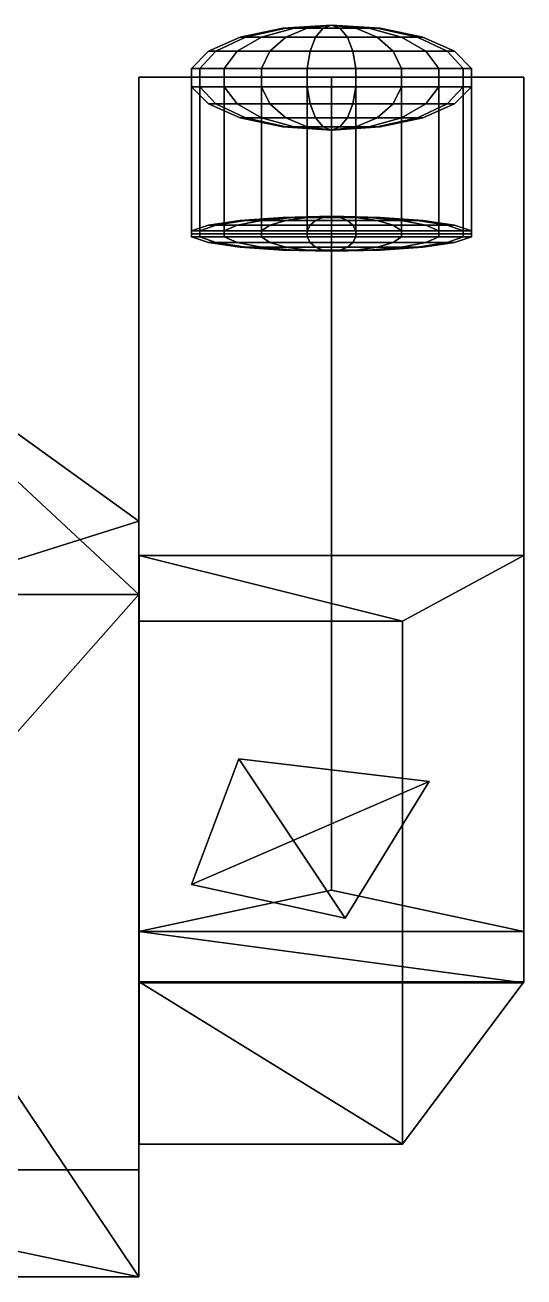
# Model space of a CAD drawing. Extents: x -7.2 to 7.2, y -3.4 to 5.
# Drawn here: x 3.91 to 7.25, y -3.36 to 4.99 of the extents above; entities that cross this region are included whole.
import ezdxf

# ---------------------------------------------------------------- set-up
doc = ezdxf.new("R2010")
doc.units = 0
for name, color, linetype in [('Cube3', 15, 'CONTINUOUS'), ('Cube4', 15, 'CONTINUOUS'), ('Cylinder1', 15, 'CONTINUOUS'), ('NoName6001', 15, 'CONTINUOUS'), ('Sphere', 15, 'CONTINUOUS'), ('Sphere1', 15, 'CONTINUOUS')]:
    doc.layers.add(name, color=color, linetype=linetype)

msp = doc.modelspace()

# ---------------------------------------------------------------- linework, layer by layer
at = {"layer": 'Cube3', "color": 0}
for points in [[(4.676257, -1.394072, -2.080646), (7.24563, -1.393968, -2.080181), (7.245798, 1.449819, -2.080224), (4.67651, 1.44974, -2.080481)], [(4.676257, -1.394072, -2.080646), (4.67651, 1.44974, -2.080481), (4.676975, 1.011901, 2.735679), (4.676845, -2.47819, 2.7358)], [(6.43453, 1.011914, 1.260917), (4.67651, 1.44974, -2.080481), (7.245798, 1.449819, -2.080224)], [(4.67651, 1.44974, -2.080481), (6.43453, 1.011914, 1.260917), (4.676975, 1.011901, 2.735679)], [(7.245798, 1.449819, -2.080224), (7.24563, -1.393968, -2.080181), (6.434439, -2.478191, 1.260971), (6.43453, 1.011914, 1.260917)], [(4.676975, 1.011901, 2.735679), (6.43453, 1.011914, 1.260917), (6.434439, -2.478191, 1.260971), (4.676845, -2.47819, 2.7358)], [(6.434439, -2.478191, 1.260971), (7.24563, -1.393968, -2.080181), (4.676257, -1.394072, -2.080646)], [(4.676257, -1.394072, -2.080646), (4.676845, -2.47819, 2.7358), (6.434439, -2.478191, 1.260971)]]:
    msp.add_3dface(points, dxfattribs=at)
at = {"layer": 'Cube4', "color": 1}
for points in [[(4.674941, 1.189773, 2.739512), (1.276259, 1.189773, 3.861498), (2.33747, 3.36362, -0.046753)], [(4.674941, -2.648354, 2.127095), (1.276259, -2.648354, 3.861498), (4.674941, 1.189773, 2.739512)], [(1.276259, 1.189773, 3.861498), (4.674941, 1.189773, 2.739512), (1.276259, -2.648354, 3.861498)]]:
    msp.add_3dface(points, dxfattribs=at)
at = {"layer": 'Cube4', "color": 0}
for points in [[(1.879326, 0.801752, -3.861504), (4.674941, 1.680641, -0.046753), (2.33747, 3.36362, -0.046753)], [(2.33747, 3.36362, -0.046753), (4.674941, 1.680641, -0.046753), (4.674941, 1.189773, 2.739512)], [(4.674941, -3.36362, -0.490872), (4.674941, 1.680641, -0.046753), (1.879326, 0.801752, -3.861504)], [(4.674941, 1.189773, 2.739512), (4.674941, 1.680641, -0.046753), (4.674941, -3.36362, -0.490872), (4.674941, -2.648354, 2.127095)], [(-1.879326, 0.801752, -3.861504), (-4.674941, -3.36362, -0.490872), (4.674941, -3.36362, -0.490872), (1.879326, 0.801752, -3.861504)], [(1.276259, -2.648354, 3.861498), (4.674941, -3.36362, -0.490872), (-4.674941, -3.36362, -0.490872), (-1.276259, -2.648354, 3.861498)], [(4.674941, -2.648354, 2.127095), (4.674941, -3.36362, -0.490872), (1.276259, -2.648354, 3.861498)]]:
    msp.add_3dface(points, dxfattribs=at)
at = {"layer": 'Cylinder1', "color": 0}
for points in [[(5.493056, 4.641663, -2.380122), (5.798192, 4.641664, -2.267349), (4.674942, 4.641664, -2.080333)], [(5.244308, 4.641661, -2.592066), (5.493056, 4.641663, -2.380122), (4.674942, 4.641664, -2.080333)], [(5.081949, 4.641658, -2.877618), (5.244308, 4.641661, -2.592066), (4.674942, 4.641664, -2.080333)], [(5.025562, 4.641655, -3.202336), (5.081949, 4.641658, -2.877618), (4.674942, 4.641664, -2.080333)], [(4.674946, 4.641657, -3.607018), (5.025562, 4.641655, -3.202336), (4.674942, 4.641664, -2.080333)], [(6.12291, 4.641664, -2.267349), (4.674942, 4.641664, -2.080333), (5.798192, 4.641664, -2.267349)], [(7.246159, 4.641664, -2.080334), (4.674942, 4.641664, -2.080333), (6.12291, 4.641664, -2.267349)], [(4.674946, 4.641657, -3.607018), (4.674942, 4.641664, -2.080333), (4.674948, -1.400145, -2.080335), (4.674954, -1.057434, -3.261954)], [(4.674942, 4.641664, -2.080333), (7.246159, 4.641664, -2.080334), (7.246169, -1.400145, -2.080342), (4.674948, -1.400145, -2.080335)], [(5.960584, 4.641635, -4.633103), (4.674946, 4.641657, -3.607018), (4.674954, -1.057434, -3.261954), (5.960664, -0.782632, -4.209438)], [(5.081949, 4.641653, -3.527054), (5.025562, 4.641655, -3.202336), (4.674946, 4.641657, -3.607018)], [(5.244308, 4.64165, -3.812606), (5.081949, 4.641653, -3.527054), (4.674946, 4.641657, -3.607018)], [(5.493056, 4.641648, -4.024551), (5.244308, 4.64165, -3.812606), (4.674946, 4.641657, -3.607018)], [(5.960584, 4.641635, -4.633103), (5.493056, 4.641648, -4.024551), (4.674946, 4.641657, -3.607018)], [(5.960584, 4.641635, -4.633103), (5.798192, 4.641647, -4.137324), (5.493056, 4.641648, -4.024551)], [(5.960584, 4.641635, -4.633103), (6.12291, 4.641647, -4.137324), (5.798192, 4.641647, -4.137324)], [(7.24617, 4.641657, -3.60703), (5.960584, 4.641635, -4.633103), (5.960664, -0.782632, -4.209438), (7.24617, -1.057579, -3.261462)], [(5.960584, 4.641635, -4.633103), (7.24617, 4.641657, -3.60703), (6.428044, 4.641648, -4.024551)], [(5.960584, 4.641635, -4.633103), (6.428044, 4.641648, -4.024551), (6.12291, 4.641647, -4.137324)], [(6.428045, 4.641663, -2.380122), (7.246159, 4.641664, -2.080334), (6.12291, 4.641664, -2.267349)], [(6.428044, 4.641648, -4.024551), (7.24617, 4.641657, -3.60703), (6.676793, 4.64165, -3.812607)], [(6.676793, 4.641661, -2.592067), (7.246159, 4.641664, -2.080334), (6.428045, 4.641663, -2.380122)], [(6.839152, 4.641658, -2.877619), (7.246159, 4.641664, -2.080334), (6.676793, 4.641661, -2.592067)], [(6.676793, 4.64165, -3.812607), (7.24617, 4.641657, -3.60703), (6.839152, 4.641653, -3.527055)], [(6.895539, 4.641655, -3.202337), (7.246159, 4.641664, -2.080334), (6.839152, 4.641658, -2.877619)], [(6.839152, 4.641653, -3.527055), (7.246159, 4.641664, -2.080334), (6.895539, 4.641655, -3.202337)], [(7.24617, 4.641657, -3.60703), (7.246159, 4.641664, -2.080334), (6.839152, 4.641653, -3.527055)], [(7.246159, 4.641664, -2.080334), (7.24617, 4.641657, -3.60703), (7.24617, -1.057579, -3.261462), (7.246169, -1.400145, -2.080342)], [(5.025592, 3.597361, -3.20234), (6.676831, 3.597363, -2.592096), (5.081977, 3.597362, -2.877627)], [(6.83919, 3.597362, -2.877647), (6.676831, 3.597363, -2.592096), (5.025592, 3.597361, -3.20234)], [(5.081978, 3.59736, -3.527055), (6.83919, 3.597362, -2.877647), (5.025592, 3.597361, -3.20234)], [(5.081977, 3.597362, -2.877627), (6.428079, 3.597363, -2.380152), (5.244338, 3.597363, -2.592081)], [(6.676831, 3.597363, -2.592096), (6.428079, 3.597363, -2.380152), (5.081977, 3.597362, -2.877627)], [(6.895579, 3.597361, -3.202363), (6.83919, 3.597362, -2.877647), (5.081978, 3.59736, -3.527055)], [(5.24434, 3.597358, -3.812606), (6.895579, 3.597361, -3.202363), (5.081978, 3.59736, -3.527055)], [(5.244338, 3.597363, -2.592081), (6.122944, 3.597363, -2.267376), (5.493087, 3.597363, -2.38014)], [(6.428079, 3.597363, -2.380152), (6.122944, 3.597363, -2.267376), (5.244338, 3.597363, -2.592081)], [(6.839191, 3.59736, -3.527077), (6.895579, 3.597361, -3.202363), (5.24434, 3.597358, -3.812606)], [(5.493088, 3.597358, -4.02455), (6.839191, 3.59736, -3.527077), (5.24434, 3.597358, -3.812606)], [(6.122944, 3.597363, -2.267376), (5.798224, 3.597363, -2.267373), (5.493087, 3.597363, -2.38014)], [(6.676832, 3.597358, -3.812622), (6.839191, 3.59736, -3.527077), (5.493088, 3.597358, -4.02455)], [(5.798226, 3.597358, -4.137327), (6.676832, 3.597358, -3.812622), (5.493088, 3.597358, -4.02455)], [(6.428082, 3.597358, -4.02456), (6.676832, 3.597358, -3.812622), (5.798226, 3.597358, -4.137327)], [(6.122947, 3.597358, -4.137333), (6.428082, 3.597358, -4.02456), (5.798226, 3.597358, -4.137327)], [(5.960664, -0.782632, -4.209438), (4.674954, -1.057434, -3.261954), (7.24617, -1.057579, -3.261462)], [(4.674954, -1.057434, -3.261954), (4.674948, -1.400145, -2.080335), (7.246169, -1.400145, -2.080342)], [(7.24617, -1.057579, -3.261462), (4.674954, -1.057434, -3.261954), (7.246169, -1.400145, -2.080342)]]:
    msp.add_3dface(points, dxfattribs=at)
at = {"layer": 'Cylinder1', "color": 1}
for points in [[(5.025592, 3.597361, -3.20234), (5.081977, 3.597362, -2.877627), (5.081949, 4.641658, -2.877618), (5.025562, 4.641655, -3.202336)], [(5.081978, 3.59736, -3.527055), (5.025592, 3.597361, -3.20234), (5.025562, 4.641655, -3.202336), (5.081949, 4.641653, -3.527054)], [(5.081977, 3.597362, -2.877627), (5.244338, 3.597363, -2.592081), (5.244308, 4.641661, -2.592066), (5.081949, 4.641658, -2.877618)], [(5.24434, 3.597358, -3.812606), (5.081978, 3.59736, -3.527055), (5.081949, 4.641653, -3.527054), (5.244308, 4.64165, -3.812606)], [(5.244338, 3.597363, -2.592081), (5.493087, 3.597363, -2.38014), (5.493056, 4.641663, -2.380122), (5.244308, 4.641661, -2.592066)], [(5.493088, 3.597358, -4.02455), (5.24434, 3.597358, -3.812606), (5.244308, 4.64165, -3.812606), (5.493056, 4.641648, -4.024551)], [(5.493087, 3.597363, -2.38014), (5.798224, 3.597363, -2.267373), (5.798192, 4.641664, -2.267349), (5.493056, 4.641663, -2.380122)], [(5.798226, 3.597358, -4.137327), (5.493088, 3.597358, -4.02455), (5.493056, 4.641648, -4.024551), (5.798192, 4.641647, -4.137324)], [(5.798224, 3.597363, -2.267373), (6.122944, 3.597363, -2.267376), (6.12291, 4.641664, -2.267349), (5.798192, 4.641664, -2.267349)], [(6.122947, 3.597358, -4.137333), (5.798226, 3.597358, -4.137327), (5.798192, 4.641647, -4.137324), (6.12291, 4.641647, -4.137324)], [(6.122944, 3.597363, -2.267376), (6.428079, 3.597363, -2.380152), (6.428045, 4.641663, -2.380122), (6.12291, 4.641664, -2.267349)], [(6.428082, 3.597358, -4.02456), (6.122947, 3.597358, -4.137333), (6.12291, 4.641647, -4.137324), (6.428044, 4.641648, -4.024551)], [(6.676832, 3.597358, -3.812622), (6.428082, 3.597358, -4.02456), (6.428044, 4.641648, -4.024551), (6.676793, 4.64165, -3.812607)], [(6.428079, 3.597363, -2.380152), (6.676831, 3.597363, -2.592096), (6.676793, 4.641661, -2.592067), (6.428045, 4.641663, -2.380122)], [(6.676831, 3.597363, -2.592096), (6.83919, 3.597362, -2.877647), (6.839152, 4.641658, -2.877619), (6.676793, 4.641661, -2.592067)], [(6.839191, 3.59736, -3.527077), (6.676832, 3.597358, -3.812622), (6.676793, 4.64165, -3.812607), (6.839152, 4.641653, -3.527055)], [(6.83919, 3.597362, -2.877647), (6.895579, 3.597361, -3.202363), (6.895539, 4.641655, -3.202337), (6.839152, 4.641658, -2.877619)], [(6.895579, 3.597361, -3.202363), (6.839191, 3.59736, -3.527077), (6.839152, 4.641653, -3.527055), (6.895539, 4.641655, -3.202337)]]:
    msp.add_3dface(points, dxfattribs=at)
at = {"layer": 'NoName6001', "color": 0}
for points in [[(5.026103, -0.745245, 2.331376), (5.341109, 0.094418, 2.016384), (6.052721, -0.968381, 1.560746)], [(6.612027, -0.056921, 3.639453), (5.341109, 0.094418, 2.016384), (5.026103, -0.745245, 2.331376)], [(6.052721, -0.968381, 1.560746), (5.341109, 0.094418, 2.016384), (6.612027, -0.056921, 3.639453)], [(5.026103, -0.745245, 2.331376), (6.052721, -0.968381, 1.560746), (6.612027, -0.056921, 3.639453)]]:
    msp.add_3dface(points, dxfattribs=at)
at = {"layer": 'Sphere', "color": 0}
for points in [[(5.387084, 3.686898, -3.414282), (5.35028, 3.686898, -3.202338), (5.138335, 3.655805, -3.202338), (5.187921, 3.655805, -3.48789)], [(5.35028, 3.686898, -3.202338), (5.387084, 3.686898, -2.990393), (5.187921, 3.655805, -2.916785), (5.138335, 3.655805, -3.202338)], [(5.493056, 3.686898, -3.600663), (5.387084, 3.686898, -3.414282), (5.187921, 3.655805, -3.48789), (5.330697, 3.655805, -3.739)], [(5.387084, 3.686898, -2.990393), (5.493056, 3.686898, -2.804012), (5.330697, 3.655805, -2.665675), (5.187921, 3.655805, -2.916785)], [(5.655415, 3.686898, -3.739), (5.493056, 3.686898, -3.600663), (5.330697, 3.655805, -3.739), (5.549443, 3.655805, -3.925381)], [(5.493056, 3.686898, -2.804012), (5.655415, 3.686898, -2.665675), (5.549443, 3.655805, -2.479294), (5.330697, 3.655805, -2.665675)], [(5.655415, 3.707193, -3.315111), (5.635832, 3.707193, -3.202338), (5.35028, 3.686898, -3.202338), (5.387084, 3.686898, -3.414282)], [(5.635832, 3.707193, -3.202338), (5.655415, 3.707193, -3.089564), (5.387084, 3.686898, -2.990393), (5.35028, 3.686898, -3.202338)], [(5.711802, 3.707193, -3.414282), (5.655415, 3.707193, -3.315111), (5.387084, 3.686898, -3.414282), (5.493056, 3.686898, -3.600663)], [(5.655415, 3.707193, -3.089564), (5.711802, 3.707193, -2.990393), (5.493056, 3.686898, -2.804012), (5.387084, 3.686898, -2.990393)], [(5.798191, 3.707193, -3.48789), (5.711802, 3.707193, -3.414282), (5.493056, 3.686898, -3.600663), (5.655415, 3.686898, -3.739)], [(5.711802, 3.707193, -2.990393), (5.798191, 3.707193, -2.916785), (5.655415, 3.686898, -2.665675), (5.493056, 3.686898, -2.804012)], [(5.854578, 3.686898, -3.812608), (5.655415, 3.686898, -3.739), (5.549443, 3.655805, -3.925381), (5.817774, 3.655805, -4.024552)], [(5.655415, 3.686898, -2.665675), (5.854578, 3.686898, -2.592067), (5.817774, 3.655805, -2.380123), (5.549443, 3.655805, -2.479294)], [(5.96055, 3.714241, -3.202338), (5.635832, 3.707193, -3.202338), (5.655415, 3.707193, -3.315111)], [(5.96055, 3.714241, -3.202338), (5.655415, 3.707193, -3.089564), (5.635832, 3.707193, -3.202338)], [(5.96055, 3.714241, -3.202338), (5.655415, 3.707193, -3.315111), (5.711802, 3.707193, -3.414282)], [(5.96055, 3.714241, -3.202338), (5.711802, 3.707193, -2.990393), (5.655415, 3.707193, -3.089564)], [(5.904163, 3.707193, -3.527056), (5.798191, 3.707193, -3.48789), (5.655415, 3.686898, -3.739), (5.854578, 3.686898, -3.812608)], [(5.798191, 3.707193, -2.916785), (5.904163, 3.707193, -2.87762), (5.854578, 3.686898, -2.592067), (5.655415, 3.686898, -2.665675)], [(5.96055, 3.714241, -3.202338), (5.711802, 3.707193, -3.414282), (5.798191, 3.707193, -3.48789)], [(5.96055, 3.714241, -3.202338), (5.798191, 3.707193, -2.916785), (5.711802, 3.707193, -2.990393)], [(5.96055, 3.714241, -3.202338), (5.798191, 3.707193, -3.48789), (5.904163, 3.707193, -3.527056)], [(5.96055, 3.714241, -3.202338), (5.904163, 3.707193, -2.87762), (5.798191, 3.707193, -2.916785)], [(6.066522, 3.686898, -3.812608), (5.854578, 3.686898, -3.812608), (5.817774, 3.655805, -4.024552), (6.103326, 3.655805, -4.024552)], [(5.854578, 3.686898, -2.592067), (6.066522, 3.686898, -2.592067), (6.103326, 3.655805, -2.380123), (5.817774, 3.655805, -2.380123)], [(6.016936, 3.707193, -3.527056), (5.904163, 3.707193, -3.527056), (5.854578, 3.686898, -3.812608), (6.066522, 3.686898, -3.812608)], [(5.904163, 3.707193, -2.87762), (6.016936, 3.707193, -2.87762), (6.066522, 3.686898, -2.592067), (5.854578, 3.686898, -2.592067)], [(5.96055, 3.714241, -3.202338), (5.904163, 3.707193, -3.527056), (6.016936, 3.707193, -3.527056)], [(5.96055, 3.714241, -3.202338), (6.016936, 3.707193, -2.87762), (5.904163, 3.707193, -2.87762)], [(5.96055, 3.714241, -3.202338), (6.265685, 3.707193, -3.315111), (6.285268, 3.707193, -3.202338)], [(5.96055, 3.714241, -3.202338), (6.209298, 3.707193, -3.414282), (6.265685, 3.707193, -3.315111)], [(5.96055, 3.714241, -3.202338), (6.122909, 3.707193, -3.48789), (6.209298, 3.707193, -3.414282)], [(5.96055, 3.714241, -3.202338), (6.016936, 3.707193, -3.527056), (6.122909, 3.707193, -3.48789)], [(5.96055, 3.714241, -3.202338), (6.122909, 3.707193, -2.916785), (6.016936, 3.707193, -2.87762)], [(5.96055, 3.714241, -3.202338), (6.209298, 3.707193, -2.990393), (6.122909, 3.707193, -2.916785)], [(5.96055, 3.714241, -3.202338), (6.265685, 3.707193, -3.089564), (6.209298, 3.707193, -2.990393)], [(5.96055, 3.714241, -3.202338), (6.285268, 3.707193, -3.202338), (6.265685, 3.707193, -3.089564)], [(6.122909, 3.707193, -3.48789), (6.016936, 3.707193, -3.527056), (6.066522, 3.686898, -3.812608), (6.265685, 3.686898, -3.739)], [(6.016936, 3.707193, -2.87762), (6.122909, 3.707193, -2.916785), (6.265685, 3.686898, -2.665675), (6.066522, 3.686898, -2.592067)], [(6.265685, 3.686898, -3.739), (6.066522, 3.686898, -3.812608), (6.103326, 3.655805, -4.024552), (6.371657, 3.655805, -3.925381)], [(6.066522, 3.686898, -2.592067), (6.265685, 3.686898, -2.665675), (6.371657, 3.655805, -2.479294), (6.103326, 3.655805, -2.380123)], [(6.209298, 3.707193, -3.414282), (6.122909, 3.707193, -3.48789), (6.265685, 3.686898, -3.739), (6.428044, 3.686898, -3.600663)], [(6.122909, 3.707193, -2.916785), (6.209298, 3.707193, -2.990393), (6.428044, 3.686898, -2.804012), (6.265685, 3.686898, -2.665675)], [(6.265685, 3.707193, -3.315111), (6.209298, 3.707193, -3.414282), (6.428044, 3.686898, -3.600663), (6.534016, 3.686898, -3.414282)], [(6.209298, 3.707193, -2.990393), (6.265685, 3.707193, -3.089564), (6.534016, 3.686898, -2.990393), (6.428044, 3.686898, -2.804012)], [(6.285268, 3.707193, -3.202338), (6.265685, 3.707193, -3.315111), (6.534016, 3.686898, -3.414282), (6.57082, 3.686898, -3.202338)], [(6.265685, 3.707193, -3.089564), (6.285268, 3.707193, -3.202338), (6.57082, 3.686898, -3.202338), (6.534016, 3.686898, -2.990393)], [(6.428044, 3.686898, -3.600663), (6.265685, 3.686898, -3.739), (6.371657, 3.655805, -3.925381), (6.590403, 3.655805, -3.739)], [(6.265685, 3.686898, -2.665675), (6.428044, 3.686898, -2.804012), (6.590403, 3.655805, -2.665675), (6.371657, 3.655805, -2.479294)], [(6.534016, 3.686898, -3.414282), (6.428044, 3.686898, -3.600663), (6.590403, 3.655805, -3.739), (6.733179, 3.655805, -3.48789)], [(6.428044, 3.686898, -2.804012), (6.534016, 3.686898, -2.990393), (6.733179, 3.655805, -2.916785), (6.590403, 3.655805, -2.665675)], [(6.57082, 3.686898, -3.202338), (6.534016, 3.686898, -3.414282), (6.733179, 3.655805, -3.48789), (6.782764, 3.655805, -3.202338)], [(6.534016, 3.686898, -2.990393), (6.57082, 3.686898, -3.202338), (6.782764, 3.655805, -3.202338), (6.733179, 3.655805, -2.916785)], [(5.187921, 3.655805, -3.48789), (5.138335, 3.655805, -3.202338), (5.025562, 3.617663, -3.202338), (5.081949, 3.617663, -3.527056)], [(5.138335, 3.655805, -3.202338), (5.187921, 3.655805, -2.916785), (5.081949, 3.617663, -2.87762), (5.025562, 3.617663, -3.202338)], [(5.081949, 3.617663, -3.527056), (5.025562, 3.617663, -3.202338), (5.025562, 3.577073, -3.202338), (5.081949, 3.577073, -3.527056)], [(5.025562, 3.617663, -3.202338), (5.081949, 3.617663, -2.87762), (5.081949, 3.577073, -2.87762), (5.025562, 3.577073, -3.202338)], [(5.330697, 3.655805, -3.739), (5.187921, 3.655805, -3.48789), (5.081949, 3.617663, -3.527056), (5.244308, 3.617663, -3.812608)], [(5.187921, 3.655805, -2.916785), (5.330697, 3.655805, -2.665675), (5.244308, 3.617663, -2.592067), (5.081949, 3.617663, -2.87762)], [(5.244308, 3.617663, -3.812608), (5.081949, 3.617663, -3.527056), (5.081949, 3.577073, -3.527056), (5.244308, 3.577073, -3.812608)], [(5.081949, 3.617663, -2.87762), (5.244308, 3.617663, -2.592067), (5.244308, 3.577073, -2.592067), (5.081949, 3.577073, -2.87762)], [(5.549443, 3.655805, -3.925381), (5.330697, 3.655805, -3.739), (5.244308, 3.617663, -3.812608), (5.493056, 3.617663, -4.024552)], [(5.330697, 3.655805, -2.665675), (5.549443, 3.655805, -2.479294), (5.493056, 3.617663, -2.380123), (5.244308, 3.617663, -2.592067)], [(5.493056, 3.617663, -4.024552), (5.244308, 3.617663, -3.812608), (5.244308, 3.577073, -3.812608), (5.493056, 3.577073, -4.024552)], [(5.244308, 3.617663, -2.592067), (5.493056, 3.617663, -2.380123), (5.493056, 3.577073, -2.380122), (5.244308, 3.577073, -2.592067)], [(5.817774, 3.655805, -4.024552), (5.549443, 3.655805, -3.925381), (5.493056, 3.617663, -4.024552), (5.798191, 3.617663, -4.137326)], [(5.549443, 3.655805, -2.479294), (5.817774, 3.655805, -2.380123), (5.798191, 3.617663, -2.267349), (5.493056, 3.617663, -2.380123)], [(5.798191, 3.617663, -4.137326), (5.493056, 3.617663, -4.024552), (5.493056, 3.577073, -4.024552), (5.798191, 3.577073, -4.137326)], [(5.493056, 3.617663, -2.380123), (5.798191, 3.617663, -2.267349), (5.798191, 3.577073, -2.267349), (5.493056, 3.577073, -2.380122)], [(6.103326, 3.655805, -4.024552), (5.817774, 3.655805, -4.024552), (5.798191, 3.617663, -4.137326), (6.122909, 3.617663, -4.137326)], [(5.817774, 3.655805, -2.380123), (6.103326, 3.655805, -2.380123), (6.122909, 3.617663, -2.267349), (5.798191, 3.617663, -2.267349)], [(6.122909, 3.617663, -4.137326), (5.798191, 3.617663, -4.137326), (5.798191, 3.577073, -4.137326), (6.122909, 3.577073, -4.137326)], [(5.798191, 3.617663, -2.267349), (6.122909, 3.617663, -2.267349), (6.122909, 3.577073, -2.267349), (5.798191, 3.577073, -2.267349)], [(6.371657, 3.655805, -3.925381), (6.103326, 3.655805, -4.024552), (6.122909, 3.617663, -4.137326), (6.428044, 3.617663, -4.024552)], [(6.103326, 3.655805, -2.380123), (6.371657, 3.655805, -2.479294), (6.428044, 3.617663, -2.380123), (6.122909, 3.617663, -2.267349)], [(6.428044, 3.617663, -4.024552), (6.122909, 3.617663, -4.137326), (6.122909, 3.577073, -4.137326), (6.428044, 3.577073, -4.024552)], [(6.122909, 3.617663, -2.267349), (6.428044, 3.617663, -2.380123), (6.428044, 3.577073, -2.380122), (6.122909, 3.577073, -2.267349)], [(6.590403, 3.655805, -3.739), (6.371657, 3.655805, -3.925381), (6.428044, 3.617663, -4.024552), (6.676792, 3.617663, -3.812608)], [(6.371657, 3.655805, -2.479294), (6.590403, 3.655805, -2.665675), (6.676792, 3.617663, -2.592067), (6.428044, 3.617663, -2.380123)], [(6.676792, 3.617663, -3.812608), (6.428044, 3.617663, -4.024552), (6.428044, 3.577073, -4.024552), (6.676792, 3.577073, -3.812608)], [(6.428044, 3.617663, -2.380123), (6.676792, 3.617663, -2.592067), (6.676792, 3.577073, -2.592067), (6.428044, 3.577073, -2.380122)], [(6.733179, 3.655805, -3.48789), (6.590403, 3.655805, -3.739), (6.676792, 3.617663, -3.812608), (6.839151, 3.617663, -3.527056)], [(6.590403, 3.655805, -2.665675), (6.733179, 3.655805, -2.916785), (6.839151, 3.617663, -2.87762), (6.676792, 3.617663, -2.592067)], [(6.839151, 3.617663, -3.527056), (6.676792, 3.617663, -3.812608), (6.676792, 3.577073, -3.812608), (6.839151, 3.577073, -3.527056)], [(6.676792, 3.617663, -2.592067), (6.839151, 3.617663, -2.87762), (6.839151, 3.577073, -2.87762), (6.676792, 3.577073, -2.592067)], [(6.782764, 3.655805, -3.202338), (6.733179, 3.655805, -3.48789), (6.839151, 3.617663, -3.527056), (6.895537, 3.617663, -3.202338)], [(6.733179, 3.655805, -2.916785), (6.782764, 3.655805, -3.202338), (6.895537, 3.617663, -3.202338), (6.839151, 3.617663, -2.87762)], [(6.895537, 3.617663, -3.202338), (6.839151, 3.617663, -3.527056), (6.839151, 3.577073, -3.527056), (6.895537, 3.577073, -3.202338)], [(6.839151, 3.617663, -2.87762), (6.895537, 3.617663, -3.202338), (6.895537, 3.577073, -3.202338), (6.839151, 3.577073, -2.87762)], [(5.081949, 3.577073, -3.527056), (5.025562, 3.577073, -3.202338), (5.138335, 3.538931, -3.202338), (5.187921, 3.538931, -3.48789)], [(5.025562, 3.577073, -3.202338), (5.081949, 3.577073, -2.87762), (5.187921, 3.538931, -2.916785), (5.138335, 3.538931, -3.202338)], [(5.244308, 3.577073, -3.812608), (5.081949, 3.577073, -3.527056), (5.187921, 3.538931, -3.48789), (5.330697, 3.538931, -3.739)], [(5.081949, 3.577073, -2.87762), (5.244308, 3.577073, -2.592067), (5.330697, 3.538931, -2.665675), (5.187921, 3.538931, -2.916785)], [(5.187921, 3.538931, -3.48789), (5.138335, 3.538931, -3.202338), (5.35028, 3.507838, -3.202338), (5.387084, 3.507838, -3.414282)], [(5.138335, 3.538931, -3.202338), (5.187921, 3.538931, -2.916785), (5.387084, 3.507838, -2.990393), (5.35028, 3.507838, -3.202338)], [(5.330697, 3.538931, -3.739), (5.187921, 3.538931, -3.48789), (5.387084, 3.507838, -3.414282), (5.493056, 3.507838, -3.600663)], [(5.187921, 3.538931, -2.916785), (5.330697, 3.538931, -2.665675), (5.493056, 3.507838, -2.804012), (5.387084, 3.507838, -2.990393)], [(5.493056, 3.577073, -4.024552), (5.244308, 3.577073, -3.812608), (5.330697, 3.538931, -3.739), (5.549443, 3.538931, -3.925381)], [(5.244308, 3.577073, -2.592067), (5.493056, 3.577073, -2.380122), (5.549443, 3.538931, -2.479294), (5.330697, 3.538931, -2.665675)], [(5.549443, 3.538931, -3.925381), (5.330697, 3.538931, -3.739), (5.493056, 3.507838, -3.600663), (5.655415, 3.507838, -3.739)], [(5.330697, 3.538931, -2.665675), (5.549443, 3.538931, -2.479294), (5.655415, 3.507838, -2.665675), (5.493056, 3.507838, -2.804012)], [(5.798191, 3.577073, -4.137326), (5.493056, 3.577073, -4.024552), (5.549443, 3.538931, -3.925381), (5.817774, 3.538931, -4.024552)], [(5.493056, 3.577073, -2.380122), (5.798191, 3.577073, -2.267349), (5.817774, 3.538931, -2.380123), (5.549443, 3.538931, -2.479294)], [(5.817774, 3.538931, -4.024552), (5.549443, 3.538931, -3.925381), (5.655415, 3.507838, -3.739), (5.854578, 3.507838, -3.812608)], [(5.549443, 3.538931, -2.479294), (5.817774, 3.538931, -2.380123), (5.854578, 3.507838, -2.592067), (5.655415, 3.507838, -2.665675)], [(6.122909, 3.577073, -4.137326), (5.798191, 3.577073, -4.137326), (5.817774, 3.538931, -4.024552), (6.103326, 3.538931, -4.024552)], [(5.798191, 3.577073, -2.267349), (6.122909, 3.577073, -2.267349), (6.103326, 3.538931, -2.380123), (5.817774, 3.538931, -2.380123)], [(6.103326, 3.538931, -4.024552), (5.817774, 3.538931, -4.024552), (5.854578, 3.507838, -3.812608), (6.066522, 3.507838, -3.812608)], [(5.817774, 3.538931, -2.380123), (6.103326, 3.538931, -2.380123), (6.066522, 3.507838, -2.592067), (5.854578, 3.507838, -2.592067)], [(6.371657, 3.538931, -3.925381), (6.103326, 3.538931, -4.024552), (6.066522, 3.507838, -3.812608), (6.265685, 3.507838, -3.739)], [(6.103326, 3.538931, -2.380123), (6.371657, 3.538931, -2.479294), (6.265685, 3.507838, -2.665675), (6.066522, 3.507838, -2.592067)], [(6.428044, 3.577073, -4.024552), (6.122909, 3.577073, -4.137326), (6.103326, 3.538931, -4.024552), (6.371657, 3.538931, -3.925381)], [(6.122909, 3.577073, -2.267349), (6.428044, 3.577073, -2.380122), (6.371657, 3.538931, -2.479294), (6.103326, 3.538931, -2.380123)], [(6.590403, 3.538931, -3.739), (6.371657, 3.538931, -3.925381), (6.265685, 3.507838, -3.739), (6.428044, 3.507838, -3.600663)], [(6.371657, 3.538931, -2.479294), (6.590403, 3.538931, -2.665675), (6.428044, 3.507838, -2.804012), (6.265685, 3.507838, -2.665675)], [(6.676792, 3.577073, -3.812608), (6.428044, 3.577073, -4.024552), (6.371657, 3.538931, -3.925381), (6.590403, 3.538931, -3.739)], [(6.428044, 3.577073, -2.380122), (6.676792, 3.577073, -2.592067), (6.590403, 3.538931, -2.665675), (6.371657, 3.538931, -2.479294)], [(6.733179, 3.538931, -3.48789), (6.590403, 3.538931, -3.739), (6.428044, 3.507838, -3.600663), (6.534016, 3.507838, -3.414282)], [(6.590403, 3.538931, -2.665675), (6.733179, 3.538931, -2.916785), (6.534016, 3.507838, -2.990393), (6.428044, 3.507838, -2.804012)], [(6.782764, 3.538931, -3.202338), (6.733179, 3.538931, -3.48789), (6.534016, 3.507838, -3.414282), (6.57082, 3.507838, -3.202338)], [(6.733179, 3.538931, -2.916785), (6.782764, 3.538931, -3.202338), (6.57082, 3.507838, -3.202338), (6.534016, 3.507838, -2.990393)], [(6.839151, 3.577073, -3.527056), (6.676792, 3.577073, -3.812608), (6.590403, 3.538931, -3.739), (6.733179, 3.538931, -3.48789)], [(6.676792, 3.577073, -2.592067), (6.839151, 3.577073, -2.87762), (6.733179, 3.538931, -2.916785), (6.590403, 3.538931, -2.665675)], [(6.895537, 3.577073, -3.202338), (6.839151, 3.577073, -3.527056), (6.733179, 3.538931, -3.48789), (6.782764, 3.538931, -3.202338)], [(6.839151, 3.577073, -2.87762), (6.895537, 3.577073, -3.202338), (6.782764, 3.538931, -3.202338), (6.733179, 3.538931, -2.916785)], [(5.387084, 3.507838, -3.414282), (5.35028, 3.507838, -3.202338), (5.635832, 3.487543, -3.202338), (5.655415, 3.487543, -3.315111)], [(5.35028, 3.507838, -3.202338), (5.387084, 3.507838, -2.990393), (5.655415, 3.487543, -3.089564), (5.635832, 3.487543, -3.202338)], [(5.493056, 3.507838, -3.600663), (5.387084, 3.507838, -3.414282), (5.655415, 3.487543, -3.315111), (5.711802, 3.487543, -3.414282)], [(5.387084, 3.507838, -2.990393), (5.493056, 3.507838, -2.804012), (5.711802, 3.487543, -2.990393), (5.655415, 3.487543, -3.089564)], [(5.655415, 3.507838, -3.739), (5.493056, 3.507838, -3.600663), (5.711802, 3.487543, -3.414282), (5.798191, 3.487543, -3.48789)], [(5.493056, 3.507838, -2.804012), (5.655415, 3.507838, -2.665675), (5.798191, 3.487543, -2.916785), (5.711802, 3.487543, -2.990393)], [(5.655415, 3.487543, -3.315111), (5.635832, 3.487543, -3.202338), (5.96055, 3.480494, -3.202338)], [(5.635832, 3.487543, -3.202338), (5.655415, 3.487543, -3.089564), (5.96055, 3.480494, -3.202338)], [(5.854578, 3.507838, -3.812608), (5.655415, 3.507838, -3.739), (5.798191, 3.487543, -3.48789), (5.904163, 3.487543, -3.527056)], [(5.655415, 3.507838, -2.665675), (5.854578, 3.507838, -2.592067), (5.904163, 3.487543, -2.877619), (5.798191, 3.487543, -2.916785)], [(5.711802, 3.487543, -3.414282), (5.655415, 3.487543, -3.315111), (5.96055, 3.480494, -3.202338)], [(5.655415, 3.487543, -3.089564), (5.711802, 3.487543, -2.990393), (5.96055, 3.480494, -3.202338)], [(5.798191, 3.487543, -3.48789), (5.711802, 3.487543, -3.414282), (5.96055, 3.480494, -3.202338)], [(5.711802, 3.487543, -2.990393), (5.798191, 3.487543, -2.916785), (5.96055, 3.480494, -3.202338)], [(5.904163, 3.487543, -3.527056), (5.798191, 3.487543, -3.48789), (5.96055, 3.480494, -3.202338)], [(5.798191, 3.487543, -2.916785), (5.904163, 3.487543, -2.877619), (5.96055, 3.480494, -3.202338)], [(6.066522, 3.507838, -3.812608), (5.854578, 3.507838, -3.812608), (5.904163, 3.487543, -3.527056), (6.016936, 3.487543, -3.527056)], [(5.854578, 3.507838, -2.592067), (6.066522, 3.507838, -2.592067), (6.016936, 3.487543, -2.877619), (5.904163, 3.487543, -2.877619)], [(6.016936, 3.487543, -3.527056), (5.904163, 3.487543, -3.527056), (5.96055, 3.480494, -3.202338)], [(5.904163, 3.487543, -2.877619), (6.016936, 3.487543, -2.877619), (5.96055, 3.480494, -3.202338)], [(6.285268, 3.487543, -3.202338), (6.265685, 3.487543, -3.315111), (5.96055, 3.480494, -3.202338)], [(6.265685, 3.487543, -3.315111), (6.209298, 3.487543, -3.414282), (5.96055, 3.480494, -3.202338)], [(6.209298, 3.487543, -3.414282), (6.122909, 3.487543, -3.48789), (5.96055, 3.480494, -3.202338)], [(6.122909, 3.487543, -3.48789), (6.016936, 3.487543, -3.527056), (5.96055, 3.480494, -3.202338)], [(6.016936, 3.487543, -2.877619), (6.122909, 3.487543, -2.916785), (5.96055, 3.480494, -3.202338)], [(6.122909, 3.487543, -2.916785), (6.209298, 3.487543, -2.990393), (5.96055, 3.480494, -3.202338)], [(6.209298, 3.487543, -2.990393), (6.265685, 3.487543, -3.089564), (5.96055, 3.480494, -3.202338)], [(6.265685, 3.487543, -3.089564), (6.285268, 3.487543, -3.202338), (5.96055, 3.480494, -3.202338)], [(6.265685, 3.507838, -3.739), (6.066522, 3.507838, -3.812608), (6.016936, 3.487543, -3.527056), (6.122909, 3.487543, -3.48789)], [(6.066522, 3.507838, -2.592067), (6.265685, 3.507838, -2.665675), (6.122909, 3.487543, -2.916785), (6.016936, 3.487543, -2.877619)], [(6.428044, 3.507838, -3.600663), (6.265685, 3.507838, -3.739), (6.122909, 3.487543, -3.48789), (6.209298, 3.487543, -3.414282)], [(6.265685, 3.507838, -2.665675), (6.428044, 3.507838, -2.804012), (6.209298, 3.487543, -2.990393), (6.122909, 3.487543, -2.916785)], [(6.534016, 3.507838, -3.414282), (6.428044, 3.507838, -3.600663), (6.209298, 3.487543, -3.414282), (6.265685, 3.487543, -3.315111)], [(6.428044, 3.507838, -2.804012), (6.534016, 3.507838, -2.990393), (6.265685, 3.487543, -3.089564), (6.209298, 3.487543, -2.990393)], [(6.57082, 3.507838, -3.202338), (6.534016, 3.507838, -3.414282), (6.265685, 3.487543, -3.315111), (6.285268, 3.487543, -3.202338)], [(6.534016, 3.507838, -2.990393), (6.57082, 3.507838, -3.202338), (6.285268, 3.487543, -3.202338), (6.265685, 3.487543, -3.089564)]]:
    msp.add_3dface(points, dxfattribs=at)
at = {"layer": 'Sphere1', "color": 0}
for points in [[(5.655415, 4.969348, -3.315111), (5.635832, 4.969348, -3.202338), (5.35028, 4.908463, -3.202338), (5.387084, 4.908463, -3.414282)], [(5.635832, 4.969348, -3.202338), (5.655415, 4.969348, -3.089564), (5.387084, 4.908463, -2.990393), (5.35028, 4.908463, -3.202338)], [(5.711802, 4.969348, -3.414282), (5.655415, 4.969348, -3.315111), (5.387084, 4.908463, -3.414282), (5.493056, 4.908463, -3.600663)], [(5.655415, 4.969348, -3.089564), (5.711802, 4.969348, -2.990393), (5.493056, 4.908463, -2.804012), (5.387084, 4.908463, -2.990393)], [(5.798191, 4.969348, -3.48789), (5.711802, 4.969348, -3.414282), (5.493056, 4.908463, -3.600663), (5.655415, 4.908463, -3.739)], [(5.711802, 4.969348, -2.990393), (5.798191, 4.969348, -2.916785), (5.655415, 4.908463, -2.665675), (5.493056, 4.908463, -2.804012)], [(5.96055, 4.990493, -3.202338), (5.635832, 4.969348, -3.202338), (5.655415, 4.969348, -3.315111)], [(5.96055, 4.990493, -3.202338), (5.655415, 4.969348, -3.089564), (5.635832, 4.969348, -3.202338)], [(5.96055, 4.990493, -3.202338), (5.655415, 4.969348, -3.315111), (5.711802, 4.969348, -3.414282)], [(5.96055, 4.990493, -3.202338), (5.711802, 4.969348, -2.990393), (5.655415, 4.969348, -3.089564)], [(5.904163, 4.969348, -3.527056), (5.798191, 4.969348, -3.48789), (5.655415, 4.908463, -3.739), (5.854578, 4.908463, -3.812608)], [(5.798191, 4.969348, -2.916785), (5.904163, 4.969348, -2.87762), (5.854578, 4.908463, -2.592067), (5.655415, 4.908463, -2.665675)], [(5.96055, 4.990493, -3.202338), (5.711802, 4.969348, -3.414282), (5.798191, 4.969348, -3.48789)], [(5.96055, 4.990493, -3.202338), (5.798191, 4.969348, -2.916785), (5.711802, 4.969348, -2.990393)], [(5.96055, 4.990493, -3.202338), (5.798191, 4.969348, -3.48789), (5.904163, 4.969348, -3.527056)], [(5.96055, 4.990493, -3.202338), (5.904163, 4.969348, -2.87762), (5.798191, 4.969348, -2.916785)], [(6.016936, 4.969348, -3.527056), (5.904163, 4.969348, -3.527056), (5.854578, 4.908463, -3.812608), (6.066522, 4.908463, -3.812608)], [(5.904163, 4.969348, -2.87762), (6.016936, 4.969348, -2.87762), (6.066522, 4.908463, -2.592067), (5.854578, 4.908463, -2.592067)], [(5.96055, 4.990493, -3.202338), (5.904163, 4.969348, -3.527056), (6.016936, 4.969348, -3.527056)], [(5.96055, 4.990493, -3.202338), (6.016936, 4.969348, -2.87762), (5.904163, 4.969348, -2.87762)], [(5.96055, 4.990493, -3.202338), (6.265685, 4.969348, -3.315111), (6.285268, 4.969348, -3.202338)], [(5.96055, 4.990493, -3.202338), (6.209298, 4.969348, -3.414282), (6.265685, 4.969348, -3.315111)], [(5.96055, 4.990493, -3.202338), (6.122909, 4.969348, -3.48789), (6.209298, 4.969348, -3.414282)], [(5.96055, 4.990493, -3.202338), (6.016936, 4.969348, -3.527056), (6.122909, 4.969348, -3.48789)], [(5.96055, 4.990493, -3.202338), (6.122909, 4.969348, -2.916785), (6.016936, 4.969348, -2.87762)], [(5.96055, 4.990493, -3.202338), (6.209298, 4.969348, -2.990393), (6.122909, 4.969348, -2.916785)], [(5.96055, 4.990493, -3.202338), (6.265685, 4.969348, -3.089564), (6.209298, 4.969348, -2.990393)], [(5.96055, 4.990493, -3.202338), (6.285268, 4.969348, -3.202338), (6.265685, 4.969348, -3.089564)], [(6.122909, 4.969348, -3.48789), (6.016936, 4.969348, -3.527056), (6.066522, 4.908463, -3.812608), (6.265685, 4.908463, -3.739)], [(6.016936, 4.969348, -2.87762), (6.122909, 4.969348, -2.916785), (6.265685, 4.908463, -2.665675), (6.066522, 4.908463, -2.592067)], [(6.209298, 4.969348, -3.414282), (6.122909, 4.969348, -3.48789), (6.265685, 4.908463, -3.739), (6.428044, 4.908463, -3.600663)], [(6.122909, 4.969348, -2.916785), (6.209298, 4.969348, -2.990393), (6.428044, 4.908463, -2.804012), (6.265685, 4.908463, -2.665675)], [(6.265685, 4.969348, -3.315111), (6.209298, 4.969348, -3.414282), (6.428044, 4.908463, -3.600663), (6.534016, 4.908463, -3.414282)], [(6.209298, 4.969348, -2.990393), (6.265685, 4.969348, -3.089564), (6.534016, 4.908463, -2.990393), (6.428044, 4.908463, -2.804012)], [(6.285268, 4.969348, -3.202338), (6.265685, 4.969348, -3.315111), (6.534016, 4.908463, -3.414282), (6.57082, 4.908463, -3.202338)], [(6.265685, 4.969348, -3.089564), (6.285268, 4.969348, -3.202338), (6.57082, 4.908463, -3.202338), (6.534016, 4.908463, -2.990393)], [(5.387084, 4.908463, -3.414282), (5.35028, 4.908463, -3.202338), (5.138335, 4.815183, -3.202338), (5.187921, 4.815183, -3.48789)], [(5.35028, 4.908463, -3.202338), (5.387084, 4.908463, -2.990393), (5.187921, 4.815183, -2.916785), (5.138335, 4.815183, -3.202338)], [(5.493056, 4.908463, -3.600663), (5.387084, 4.908463, -3.414282), (5.187921, 4.815183, -3.48789), (5.330697, 4.815183, -3.739)], [(5.387084, 4.908463, -2.990393), (5.493056, 4.908463, -2.804012), (5.330697, 4.815183, -2.665675), (5.187921, 4.815183, -2.916785)], [(5.655415, 4.908463, -3.739), (5.493056, 4.908463, -3.600663), (5.330697, 4.815183, -3.739), (5.549443, 4.815183, -3.925381)], [(5.493056, 4.908463, -2.804012), (5.655415, 4.908463, -2.665675), (5.549443, 4.815183, -2.479294), (5.330697, 4.815183, -2.665675)], [(5.854578, 4.908463, -3.812608), (5.655415, 4.908463, -3.739), (5.549443, 4.815183, -3.925381), (5.817774, 4.815183, -4.024552)], [(5.655415, 4.908463, -2.665675), (5.854578, 4.908463, -2.592067), (5.817774, 4.815183, -2.380123), (5.549443, 4.815183, -2.479294)], [(6.066522, 4.908463, -3.812608), (5.854578, 4.908463, -3.812608), (5.817774, 4.815183, -4.024552), (6.103326, 4.815183, -4.024552)], [(5.854578, 4.908463, -2.592067), (6.066522, 4.908463, -2.592067), (6.103326, 4.815183, -2.380123), (5.817774, 4.815183, -2.380123)], [(6.265685, 4.908463, -3.739), (6.066522, 4.908463, -3.812608), (6.103326, 4.815183, -4.024552), (6.371657, 4.815183, -3.925381)], [(6.066522, 4.908463, -2.592067), (6.265685, 4.908463, -2.665675), (6.371657, 4.815183, -2.479294), (6.103326, 4.815183, -2.380123)], [(6.428044, 4.908463, -3.600663), (6.265685, 4.908463, -3.739), (6.371657, 4.815183, -3.925381), (6.590403, 4.815183, -3.739)], [(6.265685, 4.908463, -2.665675), (6.428044, 4.908463, -2.804012), (6.590403, 4.815183, -2.665675), (6.371657, 4.815183, -2.479294)], [(6.534016, 4.908463, -3.414282), (6.428044, 4.908463, -3.600663), (6.590403, 4.815183, -3.739), (6.733179, 4.815183, -3.48789)], [(6.428044, 4.908463, -2.804012), (6.534016, 4.908463, -2.990393), (6.733179, 4.815183, -2.916785), (6.590403, 4.815183, -2.665675)], [(6.57082, 4.908463, -3.202338), (6.534016, 4.908463, -3.414282), (6.733179, 4.815183, -3.48789), (6.782764, 4.815183, -3.202338)], [(6.534016, 4.908463, -2.990393), (6.57082, 4.908463, -3.202338), (6.782764, 4.815183, -3.202338), (6.733179, 4.815183, -2.916785)], [(5.187921, 4.815183, -3.48789), (5.138335, 4.815183, -3.202338), (5.025562, 4.700757, -3.202338), (5.081949, 4.700757, -3.527056)], [(5.138335, 4.815183, -3.202338), (5.187921, 4.815183, -2.916785), (5.081949, 4.700757, -2.87762), (5.025562, 4.700757, -3.202338)], [(5.330697, 4.815183, -3.739), (5.187921, 4.815183, -3.48789), (5.081949, 4.700757, -3.527056), (5.244308, 4.700757, -3.812608)], [(5.187921, 4.815183, -2.916785), (5.330697, 4.815183, -2.665675), (5.244308, 4.700757, -2.592067), (5.081949, 4.700757, -2.87762)], [(5.549443, 4.815183, -3.925381), (5.330697, 4.815183, -3.739), (5.244308, 4.700757, -3.812608), (5.493056, 4.700757, -4.024552)], [(5.330697, 4.815183, -2.665675), (5.549443, 4.815183, -2.479294), (5.493056, 4.700757, -2.380123), (5.244308, 4.700757, -2.592067)], [(5.817774, 4.815183, -4.024552), (5.549443, 4.815183, -3.925381), (5.493056, 4.700757, -4.024552), (5.798191, 4.700757, -4.137326)], [(5.549443, 4.815183, -2.479294), (5.817774, 4.815183, -2.380123), (5.798191, 4.700757, -2.267349), (5.493056, 4.700757, -2.380123)], [(6.103326, 4.815183, -4.024552), (5.817774, 4.815183, -4.024552), (5.798191, 4.700757, -4.137326), (6.122909, 4.700757, -4.137326)], [(5.817774, 4.815183, -2.380123), (6.103326, 4.815183, -2.380123), (6.122909, 4.700757, -2.267349), (5.798191, 4.700757, -2.267349)], [(6.371657, 4.815183, -3.925381), (6.103326, 4.815183, -4.024552), (6.122909, 4.700757, -4.137326), (6.428044, 4.700757, -4.024552)], [(6.103326, 4.815183, -2.380123), (6.371657, 4.815183, -2.479294), (6.428044, 4.700757, -2.380123), (6.122909, 4.700757, -2.267349)], [(6.590403, 4.815183, -3.739), (6.371657, 4.815183, -3.925381), (6.428044, 4.700757, -4.024552), (6.676792, 4.700757, -3.812608)], [(6.371657, 4.815183, -2.479294), (6.590403, 4.815183, -2.665675), (6.676792, 4.700757, -2.592067), (6.428044, 4.700757, -2.380123)], [(6.733179, 4.815183, -3.48789), (6.590403, 4.815183, -3.739), (6.676792, 4.700757, -3.812608), (6.839151, 4.700757, -3.527056)], [(6.590403, 4.815183, -2.665675), (6.733179, 4.815183, -2.916785), (6.839151, 4.700757, -2.87762), (6.676792, 4.700757, -2.592067)], [(6.782764, 4.815183, -3.202338), (6.733179, 4.815183, -3.48789), (6.839151, 4.700757, -3.527056), (6.895537, 4.700757, -3.202338)], [(6.733179, 4.815183, -2.916785), (6.782764, 4.815183, -3.202338), (6.895537, 4.700757, -3.202338), (6.839151, 4.700757, -2.87762)], [(5.081949, 4.700757, -3.527056), (5.025562, 4.700757, -3.202338), (5.025562, 4.578988, -3.202338), (5.081949, 4.578988, -3.527056)], [(5.025562, 4.700757, -3.202338), (5.081949, 4.700757, -2.87762), (5.081949, 4.578988, -2.87762), (5.025562, 4.578988, -3.202338)], [(5.244308, 4.700757, -3.812608), (5.081949, 4.700757, -3.527056), (5.081949, 4.578988, -3.527056), (5.244308, 4.578988, -3.812608)], [(5.081949, 4.700757, -2.87762), (5.244308, 4.700757, -2.592067), (5.244308, 4.578988, -2.592067), (5.081949, 4.578988, -2.87762)], [(5.493056, 4.700757, -4.024552), (5.244308, 4.700757, -3.812608), (5.244308, 4.578988, -3.812608), (5.493056, 4.578988, -4.024552)], [(5.244308, 4.700757, -2.592067), (5.493056, 4.700757, -2.380123), (5.493056, 4.578988, -2.380122), (5.244308, 4.578988, -2.592067)], [(5.798191, 4.700757, -4.137326), (5.493056, 4.700757, -4.024552), (5.493056, 4.578988, -4.024552), (5.798191, 4.578988, -4.137326)], [(5.493056, 4.700757, -2.380123), (5.798191, 4.700757, -2.267349), (5.798191, 4.578988, -2.267349), (5.493056, 4.578988, -2.380122)], [(6.122909, 4.700757, -4.137326), (5.798191, 4.700757, -4.137326), (5.798191, 4.578988, -4.137326), (6.122909, 4.578988, -4.137326)], [(5.798191, 4.700757, -2.267349), (6.122909, 4.700757, -2.267349), (6.122909, 4.578988, -2.267349), (5.798191, 4.578988, -2.267349)], [(6.428044, 4.700757, -4.024552), (6.122909, 4.700757, -4.137326), (6.122909, 4.578988, -4.137326), (6.428044, 4.578988, -4.024552)], [(6.122909, 4.700757, -2.267349), (6.428044, 4.700757, -2.380123), (6.428044, 4.578988, -2.380122), (6.122909, 4.578988, -2.267349)], [(6.676792, 4.700757, -3.812608), (6.428044, 4.700757, -4.024552), (6.428044, 4.578988, -4.024552), (6.676792, 4.578988, -3.812608)], [(6.428044, 4.700757, -2.380123), (6.676792, 4.700757, -2.592067), (6.676792, 4.578988, -2.592067), (6.428044, 4.578988, -2.380122)], [(6.839151, 4.700757, -3.527056), (6.676792, 4.700757, -3.812608), (6.676792, 4.578988, -3.812608), (6.839151, 4.578988, -3.527056)], [(6.676792, 4.700757, -2.592067), (6.839151, 4.700757, -2.87762), (6.839151, 4.578988, -2.87762), (6.676792, 4.578988, -2.592067)], [(6.895537, 4.700757, -3.202338), (6.839151, 4.700757, -3.527056), (6.839151, 4.578988, -3.527056), (6.895537, 4.578988, -3.202338)], [(6.839151, 4.700757, -2.87762), (6.895537, 4.700757, -3.202338), (6.895537, 4.578988, -3.202338), (6.839151, 4.578988, -2.87762)], [(5.081949, 4.578988, -3.527056), (5.025562, 4.578988, -3.202338), (5.138335, 4.464562, -3.202338), (5.187921, 4.464562, -3.48789)], [(5.025562, 4.578988, -3.202338), (5.081949, 4.578988, -2.87762), (5.187921, 4.464562, -2.916785), (5.138335, 4.464562, -3.202338)], [(5.244308, 4.578988, -3.812608), (5.081949, 4.578988, -3.527056), (5.187921, 4.464562, -3.48789), (5.330697, 4.464562, -3.739)], [(5.081949, 4.578988, -2.87762), (5.244308, 4.578988, -2.592067), (5.330697, 4.464562, -2.665675), (5.187921, 4.464562, -2.916785)], [(5.493056, 4.578988, -4.024552), (5.244308, 4.578988, -3.812608), (5.330697, 4.464562, -3.739), (5.549443, 4.464562, -3.925381)], [(5.244308, 4.578988, -2.592067), (5.493056, 4.578988, -2.380122), (5.549443, 4.464562, -2.479294), (5.330697, 4.464562, -2.665675)], [(5.798191, 4.578988, -4.137326), (5.493056, 4.578988, -4.024552), (5.549443, 4.464562, -3.925381), (5.817774, 4.464562, -4.024552)], [(5.493056, 4.578988, -2.380122), (5.798191, 4.578988, -2.267349), (5.817774, 4.464562, -2.380123), (5.549443, 4.464562, -2.479294)], [(6.122909, 4.578988, -4.137326), (5.798191, 4.578988, -4.137326), (5.817774, 4.464562, -4.024552), (6.103326, 4.464562, -4.024552)], [(5.798191, 4.578988, -2.267349), (6.122909, 4.578988, -2.267349), (6.103326, 4.464562, -2.380123), (5.817774, 4.464562, -2.380123)], [(6.428044, 4.578988, -4.024552), (6.122909, 4.578988, -4.137326), (6.103326, 4.464562, -4.024552), (6.371657, 4.464562, -3.925381)], [(6.122909, 4.578988, -2.267349), (6.428044, 4.578988, -2.380122), (6.371657, 4.464562, -2.479294), (6.103326, 4.464562, -2.380123)], [(6.676792, 4.578988, -3.812608), (6.428044, 4.578988, -4.024552), (6.371657, 4.464562, -3.925381), (6.590403, 4.464562, -3.739)], [(6.428044, 4.578988, -2.380122), (6.676792, 4.578988, -2.592067), (6.590403, 4.464562, -2.665675), (6.371657, 4.464562, -2.479294)], [(6.839151, 4.578988, -3.527056), (6.676792, 4.578988, -3.812608), (6.590403, 4.464562, -3.739), (6.733179, 4.464562, -3.48789)], [(6.676792, 4.578988, -2.592067), (6.839151, 4.578988, -2.87762), (6.733179, 4.464562, -2.916785), (6.590403, 4.464562, -2.665675)], [(6.895537, 4.578988, -3.202338), (6.839151, 4.578988, -3.527056), (6.733179, 4.464562, -3.48789), (6.782764, 4.464562, -3.202338)], [(6.839151, 4.578988, -2.87762), (6.895537, 4.578988, -3.202338), (6.782764, 4.464562, -3.202338), (6.733179, 4.464562, -2.916785)], [(5.187921, 4.464562, -3.48789), (5.138335, 4.464562, -3.202338), (5.35028, 4.371282, -3.202338), (5.387084, 4.371282, -3.414282)], [(5.138335, 4.464562, -3.202338), (5.187921, 4.464562, -2.916785), (5.387084, 4.371282, -2.990393), (5.35028, 4.371282, -3.202338)], [(5.330697, 4.464562, -3.739), (5.187921, 4.464562, -3.48789), (5.387084, 4.371282, -3.414282), (5.493056, 4.371282, -3.600663)], [(5.187921, 4.464562, -2.916785), (5.330697, 4.464562, -2.665675), (5.493056, 4.371282, -2.804012), (5.387084, 4.371282, -2.990393)], [(5.549443, 4.464562, -3.925381), (5.330697, 4.464562, -3.739), (5.493056, 4.371282, -3.600663), (5.655415, 4.371282, -3.739)], [(5.330697, 4.464562, -2.665675), (5.549443, 4.464562, -2.479294), (5.655415, 4.371282, -2.665675), (5.493056, 4.371282, -2.804012)], [(5.817774, 4.464562, -4.024552), (5.549443, 4.464562, -3.925381), (5.655415, 4.371282, -3.739), (5.854578, 4.371282, -3.812608)], [(5.549443, 4.464562, -2.479294), (5.817774, 4.464562, -2.380123), (5.854578, 4.371282, -2.592067), (5.655415, 4.371282, -2.665675)], [(6.103326, 4.464562, -4.024552), (5.817774, 4.464562, -4.024552), (5.854578, 4.371282, -3.812608), (6.066522, 4.371282, -3.812608)], [(5.817774, 4.464562, -2.380123), (6.103326, 4.464562, -2.380123), (6.066522, 4.371282, -2.592067), (5.854578, 4.371282, -2.592067)], [(6.371657, 4.464562, -3.925381), (6.103326, 4.464562, -4.024552), (6.066522, 4.371282, -3.812608), (6.265685, 4.371282, -3.739)], [(6.103326, 4.464562, -2.380123), (6.371657, 4.464562, -2.479294), (6.265685, 4.371282, -2.665675), (6.066522, 4.371282, -2.592067)], [(6.590403, 4.464562, -3.739), (6.371657, 4.464562, -3.925381), (6.265685, 4.371282, -3.739), (6.428044, 4.371282, -3.600663)], [(6.371657, 4.464562, -2.479294), (6.590403, 4.464562, -2.665675), (6.428044, 4.371282, -2.804012), (6.265685, 4.371282, -2.665675)], [(6.733179, 4.464562, -3.48789), (6.590403, 4.464562, -3.739), (6.428044, 4.371282, -3.600663), (6.534016, 4.371282, -3.414282)], [(6.590403, 4.464562, -2.665675), (6.733179, 4.464562, -2.916785), (6.534016, 4.371282, -2.990393), (6.428044, 4.371282, -2.804012)], [(6.782764, 4.464562, -3.202338), (6.733179, 4.464562, -3.48789), (6.534016, 4.371282, -3.414282), (6.57082, 4.371282, -3.202338)], [(6.733179, 4.464562, -2.916785), (6.782764, 4.464562, -3.202338), (6.57082, 4.371282, -3.202338), (6.534016, 4.371282, -2.990393)], [(5.387084, 4.371282, -3.414282), (5.35028, 4.371282, -3.202338), (5.635832, 4.310397, -3.202338), (5.655415, 4.310397, -3.315111)], [(5.35028, 4.371282, -3.202338), (5.387084, 4.371282, -2.990393), (5.655415, 4.310397, -3.089564), (5.635832, 4.310397, -3.202338)], [(5.493056, 4.371282, -3.600663), (5.387084, 4.371282, -3.414282), (5.655415, 4.310397, -3.315111), (5.711802, 4.310397, -3.414282)], [(5.387084, 4.371282, -2.990393), (5.493056, 4.371282, -2.804012), (5.711802, 4.310397, -2.990393), (5.655415, 4.310397, -3.089564)], [(5.655415, 4.371282, -3.739), (5.493056, 4.371282, -3.600663), (5.711802, 4.310397, -3.414282), (5.798191, 4.310397, -3.48789)], [(5.493056, 4.371282, -2.804012), (5.655415, 4.371282, -2.665675), (5.798191, 4.310397, -2.916785), (5.711802, 4.310397, -2.990393)], [(5.854578, 4.371282, -3.812608), (5.655415, 4.371282, -3.739), (5.798191, 4.310397, -3.48789), (5.904163, 4.310397, -3.527056)], [(5.655415, 4.371282, -2.665675), (5.854578, 4.371282, -2.592067), (5.904163, 4.310397, -2.877619), (5.798191, 4.310397, -2.916785)], [(6.066522, 4.371282, -3.812608), (5.854578, 4.371282, -3.812608), (5.904163, 4.310397, -3.527056), (6.016936, 4.310397, -3.527056)], [(5.854578, 4.371282, -2.592067), (6.066522, 4.371282, -2.592067), (6.016936, 4.310397, -2.877619), (5.904163, 4.310397, -2.877619)], [(6.265685, 4.371282, -3.739), (6.066522, 4.371282, -3.812608), (6.016936, 4.310397, -3.527056), (6.122909, 4.310397, -3.48789)], [(6.066522, 4.371282, -2.592067), (6.265685, 4.371282, -2.665675), (6.122909, 4.310397, -2.916785), (6.016936, 4.310397, -2.877619)], [(6.428044, 4.371282, -3.600663), (6.265685, 4.371282, -3.739), (6.122909, 4.310397, -3.48789), (6.209298, 4.310397, -3.414282)], [(6.265685, 4.371282, -2.665675), (6.428044, 4.371282, -2.804012), (6.209298, 4.310397, -2.990393), (6.122909, 4.310397, -2.916785)], [(6.534016, 4.371282, -3.414282), (6.428044, 4.371282, -3.600663), (6.209298, 4.310397, -3.414282), (6.265685, 4.310397, -3.315111)], [(6.428044, 4.371282, -2.804012), (6.534016, 4.371282, -2.990393), (6.265685, 4.310397, -3.089564), (6.209298, 4.310397, -2.990393)], [(6.57082, 4.371282, -3.202338), (6.534016, 4.371282, -3.414282), (6.265685, 4.310397, -3.315111), (6.285268, 4.310397, -3.202338)], [(6.534016, 4.371282, -2.990393), (6.57082, 4.371282, -3.202338), (6.285268, 4.310397, -3.202338), (6.265685, 4.310397, -3.089564)], [(5.655415, 4.310397, -3.315111), (5.635832, 4.310397, -3.202338), (5.96055, 4.289252, -3.202338)], [(5.635832, 4.310397, -3.202338), (5.655415, 4.310397, -3.089564), (5.96055, 4.289252, -3.202338)], [(5.711802, 4.310397, -3.414282), (5.655415, 4.310397, -3.315111), (5.96055, 4.289252, -3.202338)], [(5.655415, 4.310397, -3.089564), (5.711802, 4.310397, -2.990393), (5.96055, 4.289252, -3.202338)], [(5.798191, 4.310397, -3.48789), (5.711802, 4.310397, -3.414282), (5.96055, 4.289252, -3.202338)], [(5.711802, 4.310397, -2.990393), (5.798191, 4.310397, -2.916785), (5.96055, 4.289252, -3.202338)], [(5.904163, 4.310397, -3.527056), (5.798191, 4.310397, -3.48789), (5.96055, 4.289252, -3.202338)], [(5.798191, 4.310397, -2.916785), (5.904163, 4.310397, -2.877619), (5.96055, 4.289252, -3.202338)], [(6.016936, 4.310397, -3.527056), (5.904163, 4.310397, -3.527056), (5.96055, 4.289252, -3.202338)], [(5.904163, 4.310397, -2.877619), (6.016936, 4.310397, -2.877619), (5.96055, 4.289252, -3.202338)], [(6.285268, 4.310397, -3.202338), (6.265685, 4.310397, -3.315111), (5.96055, 4.289252, -3.202338)], [(6.265685, 4.310397, -3.315111), (6.209298, 4.310397, -3.414282), (5.96055, 4.289252, -3.202338)], [(6.209298, 4.310397, -3.414282), (6.122909, 4.310397, -3.48789), (5.96055, 4.289252, -3.202338)], [(6.122909, 4.310397, -3.48789), (6.016936, 4.310397, -3.527056), (5.96055, 4.289252, -3.202338)], [(6.016936, 4.310397, -2.877619), (6.122909, 4.310397, -2.916785), (5.96055, 4.289252, -3.202338)], [(6.122909, 4.310397, -2.916785), (6.209298, 4.310397, -2.990393), (5.96055, 4.289252, -3.202338)], [(6.209298, 4.310397, -2.990393), (6.265685, 4.310397, -3.089564), (5.96055, 4.289252, -3.202338)], [(6.265685, 4.310397, -3.089564), (6.285268, 4.310397, -3.202338), (5.96055, 4.289252, -3.202338)]]:
    msp.add_3dface(points, dxfattribs=at)

doc.saveas('drawing.dxf')
